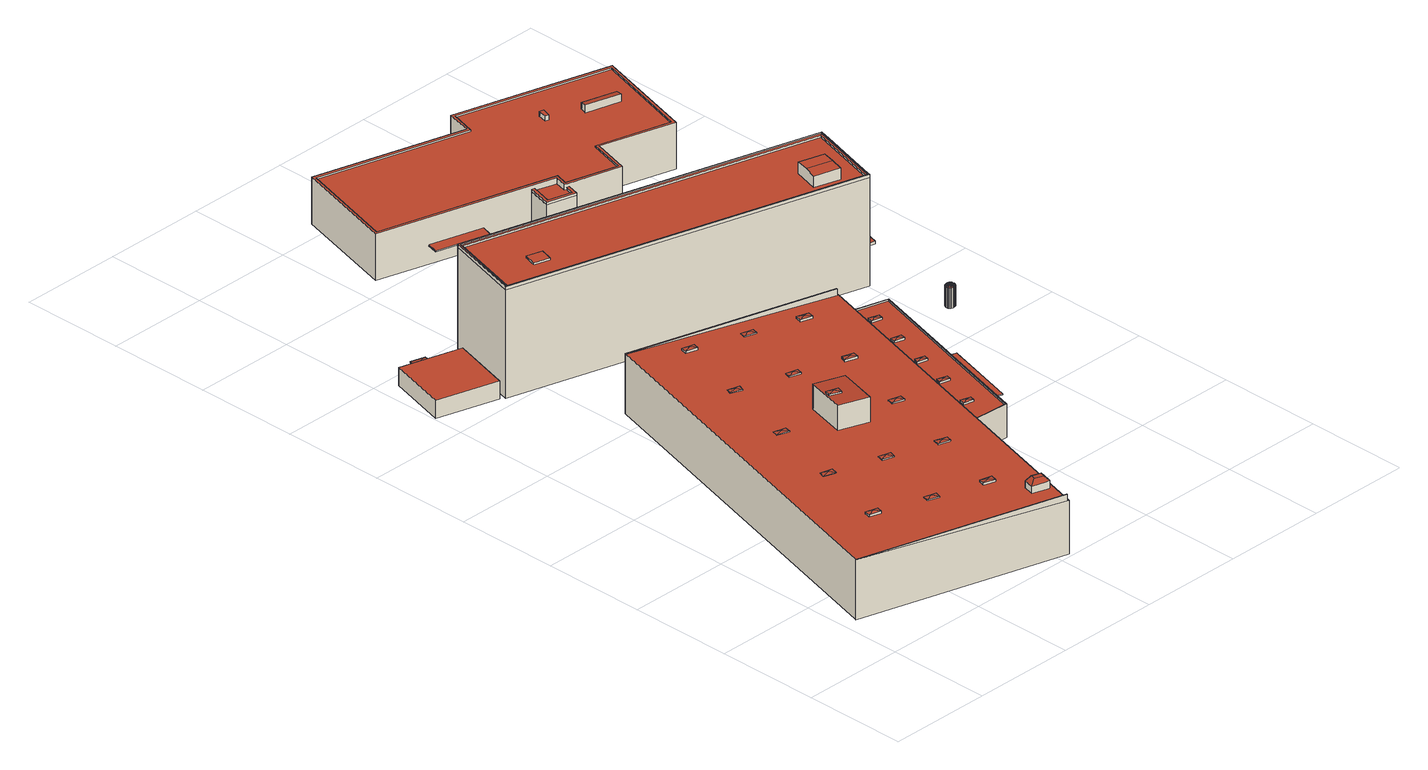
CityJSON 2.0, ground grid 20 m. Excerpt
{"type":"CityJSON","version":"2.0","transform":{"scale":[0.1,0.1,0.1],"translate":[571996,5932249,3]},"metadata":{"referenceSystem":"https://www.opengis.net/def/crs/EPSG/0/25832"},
"CityObjects":{
"building1":{"type":"Building","attributes":{"Grundfläche 2D":"149.709692","Grundhöhe NN":"3.204"},"children":["building1-1"],"geometry":[{"type":"Solid","lod":"3","boundaries":[[[[0,1,2,3]],[[1,0,4,5]],[[2,1,5,6]],[[2,6,7,3]],[[0,3,7,4]],[[5,4,7,6]]]],"semantics":{"surfaces":[{"type":"RoofSurface"},{"type":"WallSurface"},{"type":"GroundSurface"}],"values":[[0,1,1,1,1,2]]}}]},
"building1-1":{"type":"BuildingInstallation","parents":["building1"],"geometry":[{"type":"MultiSurface","lod":"3","boundaries":[[[8,9,10]],[[8,10,11]],[[12,13,10,9]],[[13,14,11,10]],[[14,15,8,11]],[[15,12,9,8]],[[15,14,13,12]]],"semantics":{"surfaces":[{"type":"RoofSurface"},{"type":"WallSurface"},{"type":"OuterCeilingSurface"}],"values":[0,0,1,1,1,1,2]}}]},
"building2":{"type":"Building","attributes":{"Grundfläche 2D":"3478.049487","Grundhöhe NN":"3.188"},"children":["building2-1","building2-2","building2-3","building2-4","building2-5","building2-6","building2-7","building2-8","building2-9","building2-10","building2-11","building2-12","building2-13","building2-14","building2-15","building2-16","building2-17","building2-18","building2-19","building2-20","building2-21","building2-22","building2-23","building2-24"],"geometry":[{"type":"MultiSurface","lod":"3","boundaries":[[[16,17,18,19]],[[20,21,22,23,24,25,26,27,28,29],[30,31,32,33]],[[34,35,36,37],[38,39,40,41]],[[42,43,44,45],[46,47,48,49]],[[17,16,48,47]],[[47,46,18,17]],[[46,49,19,18]],[[16,19,49,48]],[[34,37,33,32]],[[34,32,31,35]],[[36,35,31,30]],[[30,33,37,36]],[[45,44,50,51]],[[45,51,52,42]],[[43,42,52,53]],[[54,55,27,26,25,24,23,22,56,57]],[[29,28,27,55,58]],[[43,20,29,58,50,44]],[[21,20,43,53,56,22]],[[51,50,58,55,54,57,56,53,52]]],"semantics":{"surfaces":[{"type":"RoofSurface"},{"type":"WallSurface"},{"type":"GroundSurface"}],"values":[0,0,0,0,1,1,1,1,1,1,1,1,1,1,1,1,1,1,1,2]}}]},
"building2-1":{"type":"BuildingInstallation","parents":["building2"],"geometry":[{"type":"MultiSurface","lod":"3","boundaries":[[[59,60,61]],[[61,60,62]],[[63,60,59]],[[62,60,63]],[[64,65,59,61]],[[66,63,59,65]],[[66,67,62,63]],[[64,61,62,67]]],"semantics":{"surfaces":[{"type":"RoofSurface"},{"type":"WallSurface"}],"values":[0,0,0,0,1,1,1,1]}}]},
"building2-2":{"type":"BuildingInstallation","parents":["building2"],"geometry":[{"type":"MultiSurface","lod":"3","boundaries":[[[68,69,70]],[[70,69,71]],[[72,69,68]],[[71,69,72]],[[73,74,68,70]],[[75,72,68,74]],[[75,76,71,72]],[[73,70,71,76]]],"semantics":{"surfaces":[{"type":"RoofSurface"},{"type":"WallSurface"}],"values":[0,0,0,0,1,1,1,1]}}]},
"building2-3":{"type":"BuildingInstallation","parents":["building2"],"geometry":[{"type":"MultiSurface","lod":"3","boundaries":[[[77,78,79]],[[79,78,80]],[[81,78,77]],[[80,78,81]],[[82,83,77,79]],[[83,84,81,77]],[[84,85,80,81]],[[85,82,79,80]]],"semantics":{"surfaces":[{"type":"RoofSurface"},{"type":"WallSurface"}],"values":[0,0,0,0,1,1,1,1]}}]},
"building2-4":{"type":"BuildingInstallation","parents":["building2"],"geometry":[{"type":"MultiSurface","lod":"3","boundaries":[[[86,87,88]],[[88,87,89]],[[90,87,86]],[[89,87,90]],[[91,92,86,88]],[[92,93,90,86]],[[93,94,89,90]],[[94,91,88,89]]],"semantics":{"surfaces":[{"type":"RoofSurface"},{"type":"WallSurface"}],"values":[0,0,0,0,1,1,1,1]}}]},
"building2-5":{"type":"BuildingInstallation","parents":["building2"],"geometry":[{"type":"MultiSurface","lod":"3","boundaries":[[[95,96,97]],[[97,96,98]],[[99,96,95]],[[98,96,99]],[[100,101,95,97]],[[101,102,99,95]],[[102,103,98,99]],[[103,100,97,98]]],"semantics":{"surfaces":[{"type":"RoofSurface"},{"type":"WallSurface"}],"values":[0,0,0,0,1,1,1,1]}}]},
"building2-6":{"type":"BuildingInstallation","parents":["building2"],"geometry":[{"type":"MultiSurface","lod":"3","boundaries":[[[104,105,106]],[[106,105,107]],[[108,105,104]],[[107,105,108]],[[109,104,106,110]],[[108,104,109,111]],[[112,107,108,111]],[[106,107,112,110]]],"semantics":{"surfaces":[{"type":"RoofSurface"},{"type":"WallSurface"}],"values":[0,0,0,0,1,1,1,1]}}]},
"building2-7":{"type":"BuildingInstallation","parents":["building2"],"geometry":[{"type":"MultiSurface","lod":"3","boundaries":[[[113,114,115]],[[115,114,116]],[[117,114,113]],[[116,114,117]],[[118,119,113,115]],[[119,120,117,113]],[[120,121,116,117]],[[121,118,115,116]]],"semantics":{"surfaces":[{"type":"RoofSurface"},{"type":"WallSurface"}],"values":[0,0,0,0,1,1,1,1]}}]},
"building2-8":{"type":"BuildingInstallation","parents":["building2"],"geometry":[{"type":"MultiSurface","lod":"3","boundaries":[[[122,123,124]],[[124,123,125]],[[126,123,122]],[[125,123,126]],[[127,128,122,124]],[[128,129,126,122]],[[129,130,125,126]],[[124,125,130,127]]],"semantics":{"surfaces":[{"type":"RoofSurface"},{"type":"WallSurface"}],"values":[0,0,0,0,1,1,1,1]}}]},
"building2-9":{"type":"BuildingInstallation","parents":["building2"],"geometry":[{"type":"MultiSurface","lod":"3","boundaries":[[[131,26,27,132]],[[132,27,28]],[[28,133,131,132]],[[133,26,131]]],"semantics":{"surfaces":[{"type":"RoofSurface"},{"type":"WallSurface"}],"values":[0,1,1,1]}}]},
"building2-10":{"type":"BuildingInstallation","parents":["building2"],"geometry":[{"type":"MultiSurface","lod":"3","boundaries":[[[134,135,136]],[[136,135,137]],[[138,135,134]],[[137,135,138]],[[139,140,134,136]],[[140,141,138,134]],[[141,142,137,138]],[[142,139,136,137]]],"semantics":{"surfaces":[{"type":"RoofSurface"},{"type":"WallSurface"}],"values":[0,0,0,0,1,1,1,1]}}]},
"building2-11":{"type":"BuildingInstallation","parents":["building2"],"geometry":[{"type":"MultiSurface","lod":"3","boundaries":[[[143,144,145]],[[145,144,146]],[[147,144,143]],[[146,144,147]],[[148,143,145,149]],[[147,143,148,150]],[[151,146,147,150]],[[145,146,151,149]]],"semantics":{"surfaces":[{"type":"RoofSurface"},{"type":"WallSurface"}],"values":[0,0,0,0,1,1,1,1]}}]},
"building2-12":{"type":"BuildingInstallation","parents":["building2"],"geometry":[{"type":"MultiSurface","lod":"3","boundaries":[[[152,153,154]],[[154,153,155]],[[156,153,152]],[[155,153,156]],[[157,158,152,154]],[[156,152,158,159]],[[160,155,156,159]],[[160,157,154,155]]],"semantics":{"surfaces":[{"type":"RoofSurface"},{"type":"WallSurface"}],"values":[0,0,0,0,1,1,1,1]}}]},
"building2-13":{"type":"BuildingInstallation","parents":["building2"],"geometry":[{"type":"MultiSurface","lod":"3","boundaries":[[[161,162,163]],[[163,162,164]],[[165,162,161]],[[164,162,165]],[[166,167,161,163]],[[165,161,167,168]],[[168,169,164,165]],[[169,166,163,164]]],"semantics":{"surfaces":[{"type":"RoofSurface"},{"type":"WallSurface"}],"values":[0,0,0,0,1,1,1,1]}}]},
"building2-14":{"type":"BuildingInstallation","parents":["building2"],"geometry":[{"type":"MultiSurface","lod":"3","boundaries":[[[170,171,172]],[[172,171,173]],[[174,171,170]],[[173,171,174]],[[175,176,170,172]],[[176,177,174,170]],[[177,178,173,174]],[[178,175,172,173]]],"semantics":{"surfaces":[{"type":"RoofSurface"},{"type":"WallSurface"}],"values":[0,0,0,0,1,1,1,1]}}]},
"building2-15":{"type":"BuildingInstallation","parents":["building2"],"geometry":[{"type":"MultiSurface","lod":"3","boundaries":[[[179,180,181]],[[181,180,182]],[[183,180,179]],[[182,180,183]],[[184,185,179,181]],[[185,186,183,179]],[[186,187,182,183]],[[187,184,181,182]]],"semantics":{"surfaces":[{"type":"RoofSurface"},{"type":"WallSurface"}],"values":[0,0,0,0,1,1,1,1]}}]},
"building2-16":{"type":"BuildingInstallation","parents":["building2"],"geometry":[{"type":"MultiSurface","lod":"3","boundaries":[[[188,189,190]],[[190,189,191]],[[192,189,188]],[[191,189,192]],[[188,190,41,40]],[[192,188,40,39]],[[191,192,39,38]],[[190,191,38,41]]],"semantics":{"surfaces":[{"type":"RoofSurface"},{"type":"WallSurface"}],"values":[0,0,0,0,1,1,1,1]}}]},
"building2-17":{"type":"BuildingInstallation","parents":["building2"],"geometry":[{"type":"MultiSurface","lod":"3","boundaries":[[[193,194,195,196]],[[197,193,196,198,199]],[[200,201,202,195,194]],[[201,199,198,202]],[[202,198,196,195]],[[194,193,203,204]],[[194,204,205,201,200]],[[199,201,205,206]],[[199,206,203,193,197]]],"semantics":{"surfaces":[{"type":"RoofSurface"},{"type":"WallSurface"}],"values":[0,0,0,0,0,1,1,1,1]}}]},
"building2-18":{"type":"BuildingInstallation","parents":["building2"],"geometry":[{"type":"MultiSurface","lod":"3","boundaries":[[[207,208,209]],[[209,208,210]],[[211,208,207]],[[210,208,211]],[[212,213,207,209]],[[213,214,211,207]],[[214,215,210,211]],[[215,212,209,210]]],"semantics":{"surfaces":[{"type":"RoofSurface"},{"type":"WallSurface"}],"values":[0,0,0,0,1,1,1,1]}}]},
"building2-19":{"type":"BuildingInstallation","parents":["building2"],"geometry":[{"type":"MultiSurface","lod":"3","boundaries":[[[216,217,218]],[[218,217,219]],[[220,217,216]],[[219,217,220]],[[221,222,216,218]],[[222,223,220,216]],[[223,224,219,220]],[[224,221,218,219]]],"semantics":{"surfaces":[{"type":"RoofSurface"},{"type":"WallSurface"}],"values":[0,0,0,0,1,1,1,1]}}]},
"building2-20":{"type":"BuildingInstallation","parents":["building2"],"geometry":[{"type":"MultiSurface","lod":"3","boundaries":[[[225,226,22,23]],[[227,225,23]],[[227,21,226,225]],[[22,226,21]]],"semantics":{"surfaces":[{"type":"RoofSurface"},{"type":"WallSurface"}],"values":[0,1,1,1]}}]},
"building2-21":{"type":"BuildingInstallation","parents":["building2"],"geometry":[{"type":"MultiSurface","lod":"3","boundaries":[[[228,229,230]],[[230,229,231]],[[232,229,228]],[[231,229,232]],[[233,234,228,230]],[[235,232,228,234]],[[235,236,231,232]],[[233,230,231,236]]],"semantics":{"surfaces":[{"type":"RoofSurface"},{"type":"WallSurface"}],"values":[0,0,0,0,1,1,1,1]}}]},
"building2-22":{"type":"BuildingInstallation","parents":["building2"],"geometry":[{"type":"MultiSurface","lod":"3","boundaries":[[[237,238,239]],[[239,238,240]],[[241,238,237]],[[240,238,241]],[[242,243,237,239]],[[244,241,237,243]],[[244,245,240,241]],[[242,239,240,245]]],"semantics":{"surfaces":[{"type":"RoofSurface"},{"type":"WallSurface"}],"values":[0,0,0,0,1,1,1,1]}}]},
"building2-23":{"type":"BuildingInstallation","parents":["building2"],"geometry":[{"type":"MultiSurface","lod":"3","boundaries":[[[246,247,248]],[[248,247,249]],[[250,247,246]],[[249,247,250]],[[251,252,246,248]],[[253,250,246,252]],[[253,254,249,250]],[[251,248,249,254]]],"semantics":{"surfaces":[{"type":"RoofSurface"},{"type":"WallSurface"}],"values":[0,0,0,0,1,1,1,1]}}]},
"building2-24":{"type":"BuildingInstallation","parents":["building2"],"geometry":[{"type":"MultiSurface","lod":"3","boundaries":[[[255,256,257,258]],[[259,260,258,257]],[[260,261,255,258]],[[261,262,256,255]],[[262,259,257,256]],[[262,261,260,259]]],"semantics":{"surfaces":[{"type":"RoofSurface"},{"type":"WallSurface"},{"type":"OuterCeilingSurface"}],"values":[0,1,1,1,1,2]}}]},
"building3":{"type":"Building","attributes":{"Grundfläche 2D":"1095.500213","Grundhöhe NN":"3.188"},"children":["building3-1","building3-2","building3-3","building3-4"],"geometry":[{"type":"MultiSurface","lod":"3","boundaries":[[[263,264,265,266,267,268,269,270,271,272,273,274]],[[275,276,277,278,279,280,281,282,283,284,285]],[[286,287,288,289]],[[290,286,289,291]],[[292,293,294,295,296,297],[298,299,300,301]],[[274,273,292,297]],[[297,296,263,274]],[[264,263,296,295]],[[272,271,279,278]],[[279,271,270,269,268,281,280]],[[268,267,266,265,283,282,281]],[[294,302,285,284]],[[285,302,303,276,275]],[[303,293,277,276]],[[288,301,300,291,289]],[[300,299,290,291]],[[290,299,298,287,286]],[[298,301,288,287]],[[293,303,304,305]],[[293,305,306,294]],[[302,294,306,307]],[[303,302,307,304]],[[307,306,305,304]]],"semantics":{"surfaces":[{"type":"RoofSurface"},{"type":"WallSurface"},{"type":"GroundSurface"}],"values":[0,0,0,0,0,1,1,1,1,1,1,1,1,1,1,1,1,1,1,1,1,1,2]}}]},
"building3-1":{"type":"BuildingInstallation","parents":["building3"],"geometry":[{"type":"MultiSurface","lod":"3","boundaries":[[[265,264,308,273,272,309]],[[264,295,292,273,308]]],"semantics":{"surfaces":[{"type":"RoofSurface"},{"type":"WallSurface"}],"values":[0,1]}}]},
"building3-2":{"type":"BuildingInstallation","parents":["building3"],"geometry":[{"type":"MultiSurface","lod":"3","boundaries":[[[310,311,312,313]],[[313,312,314,315]],[[310,313,315,316]],[[311,310,316,317]],[[312,311,317,314]]],"semantics":{"surfaces":[{"type":"RoofSurface"},{"type":"WallSurface"}],"values":[0,1,1,1,1]}}]},
"building3-3":{"type":"BuildingInstallation","parents":["building3"],"geometry":[{"type":"MultiSurface","lod":"3","boundaries":[[[283,318,319,278,277,320,321,322,284]],[[318,283,265,309,272,278,319]],[[321,320,277,293,294,284,322]]],"semantics":{"surfaces":[{"type":"RoofSurface"},{"type":"WallSurface"}],"values":[0,1,1]}}]},
"building3-4":{"type":"BuildingInstallation","parents":["building3"],"geometry":[{"type":"MultiSurface","lod":"3","boundaries":[[[323,324,325,326]],[[327,328,326,325]],[[329,330,324,323]],[[328,329,323,326]],[[330,327,325,324]],[[330,329,328,327]]],"semantics":{"surfaces":[{"type":"RoofSurface"},{"type":"WallSurface"},{"type":"OuterCeilingSurface"}],"values":[0,1,1,1,1,2]}}]},
"building4":{"type":"Building","attributes":{"Grundfläche 2D":"1405.740492","Grundhöhe NN":"3.061"},"children":["building4-1","building4-2","building4-3","building4-4"],"geometry":[{"type":"Solid","lod":"3","boundaries":[[[[331,332,333,334,335,336,337,338,339,340]],[[341,342,343,344,345,346,347,348,349,350,351]],[[352,353,354,355,356,357,358,359,360,361,362,363],[364,365,366,367,368,369,370,371,372,373]],[[370,369,334,333]],[[369,368,335,334]],[[368,367,336,335]],[[367,366,337,336]],[[366,365,338,337]],[[339,338,365,364]],[[340,339,364,373]],[[373,372,331,340]],[[372,371,332,331]],[[333,332,371,370]],[[374,375,345,344,343,354,353]],[[354,343,342,355]],[[350,376,377,358,357,356,355,342,341,351]],[[359,358,377,378]],[[360,359,378,379]],[[361,360,379,380]],[[362,361,380,381]],[[363,362,381,382]],[[352,363,382,383]],[[353,352,383,374]],[[346,345,375,384]],[[385,386,349,348,347,346,384,387]],[[350,349,386,376]],[[383,382,381,380,379,378,377,376,386,385,387,384,375,374]]]],"semantics":{"surfaces":[{"type":"RoofSurface"},{"type":"WallSurface"},{"type":"GroundSurface"}],"values":[[0,0,0,1,1,1,1,1,1,1,1,1,1,1,1,1,1,1,1,1,1,1,1,1,1,1,2]]}}]},
"building4-1":{"type":"BuildingInstallation","parents":["building4"],"geometry":[{"type":"MultiSurface","lod":"3","boundaries":[[[388,389,390,391,392,393,394,395,396,397,398]],[[392,391,341,399]],[[393,392,399,400]],[[394,393,400,344]],[[344,345,395,394]],[[345,346,396,395]],[[346,347,348,349,388,398,397,396]],[[349,350,389,388]],[[350,351,341,391,390,389]]],"semantics":{"surfaces":[{"type":"RoofSurface"},{"type":"WallSurface"}],"values":[0,1,1,1,1,1,1,1,1]}}]},
"building4-2":{"type":"BuildingInstallation","parents":["building4"],"geometry":[{"type":"MultiSurface","lod":"3","boundaries":[[[401,402,403,404]],[[405,404,403,406]],[[407,401,404,405]],[[408,402,401,407]],[[406,403,402,408]]],"semantics":{"surfaces":[{"type":"RoofSurface"},{"type":"WallSurface"}],"values":[0,1,1,1,1]}}]},
"building4-3":{"type":"BuildingInstallation","parents":["building4"],"geometry":[{"type":"MultiSurface","lod":"3","boundaries":[[[409,410,411,412]],[[413,412,411,414]],[[415,409,412,413]],[[416,410,409,415]],[[414,411,410,416]]],"semantics":{"surfaces":[{"type":"RoofSurface"},{"type":"WallSurface"}],"values":[0,1,1,1,1]}}]},
"building4-4":{"type":"BuildingInstallation","parents":["building4"],"geometry":[{"type":"MultiSurface","lod":"3","boundaries":[[[417,418,419,420]],[[421,422,420,419]],[[422,423,417,420]],[[423,424,418,417]],[[424,421,419,418]],[[424,423,422,421]]],"semantics":{"surfaces":[{"type":"RoofSurface"},{"type":"WallSurface"},{"type":"OuterCeilingSurface"}],"values":[0,1,1,1,1,2]}}]},
"building5":{"type":"Building","attributes":{"Grundfläche 2D":"2.381019","Grundhöhe NN":"3.388"},"geometry":[{"type":"Solid","lod":"3","boundaries":[[[[425,426,427,428]],[[426,429,430,427]],[[431,425,428,432]],[[433,431,432,434]],[[435,433,434,436]],[[437,435,436,438]],[[439,437,438,440]],[[441,439,440,442]],[[443,441,442,444]],[[445,443,444,446]],[[447,445,446,448]],[[449,447,448,450]],[[451,449,450,452]],[[453,451,452,454]],[[455,453,454,456]],[[457,455,456,458]],[[459,457,458,460]],[[461,459,460,462]],[[463,461,462,464]],[[465,463,464,466]],[[467,465,466,468]],[[469,467,468,470]],[[471,469,470,472]],[[429,471,472,430]],[[473,474,475]],[[476,473,475,477]],[[474,478,479,475]],[[478,480,479]],[[480,481,482,479]],[[481,483,484,482]],[[483,485,484]],[[485,486,484]],[[486,487,488,484]],[[487,489,488]],[[489,490,488]],[[490,491,492,488]],[[491,493,492]],[[493,494,495,492]],[[494,496,495]],[[496,497,495]],[[498,499,477,475,479,482,484,488,492,495,500]],[[497,501,500,495]],[[501,502,500]],[[502,498,500]],[[502,503,498]],[[503,504,499,498]],[[504,505,477,499]],[[505,506,477]],[[506,476,477]],[[426,425,474,473]],[[429,426,473,476]],[[425,431,478,474]],[[431,433,480,478]],[[433,435,481,480]],[[435,437,483,481]],[[437,439,485,483]],[[439,441,486,485]],[[441,443,487,486]],[[443,445,489,487]],[[445,447,490,489]],[[447,449,491,490]],[[449,451,493,491]],[[451,453,494,493]],[[453,455,496,494]],[[455,457,497,496]],[[457,459,501,497]],[[459,461,502,501]],[[461,463,502]],[[463,465,503,502]],[[465,467,504,503]],[[467,469,505,504]],[[469,471,506,505]],[[471,429,476,506]],[[507,508,428,427]],[[509,510,430,472]],[[510,507,427,430]],[[508,511,432,428]],[[511,512,434,432]],[[512,513,436,434]],[[513,514,438,436]],[[514,515,440,438]],[[515,516,442,440]],[[516,517,444,442]],[[517,518,446,444]],[[518,519,448,446]],[[519,520,450,448]],[[520,521,452,450]],[[521,522,454,452]],[[522,523,456,454]],[[523,524,458,456]],[[524,525,460,458]],[[525,526,462,460]],[[526,527,464,462]],[[527,528,466,464]],[[528,529,468,466]],[[529,530,470,468]],[[530,509,472,470]],[[525,524,523,522,521,520,519,518,517,516,515,514,513,512,511,508,507,510,509,530,529,528,527,526]]]],"semantics":{"surfaces":[{"type":"RoofSurface"},{"type":"WallSurface"},{"type":"GroundSurface"}],"values":[[0,0,0,0,0,0,0,0,0,0,0,0,0,0,0,0,0,0,0,0,0,0,0,0,0,0,0,0,0,0,0,0,0,0,0,0,0,0,0,0,0,0,0,0,0,0,0,0,0,0,0,0,0,0,0,0,0,0,0,0,0,0,0,0,0,0,0,0,0,0,0,0,0,1,1,1,1,1,1,1,1,1,1,1,1,1,1,1,1,1,1,1,1,1,1,1,1,2]]}}]}
},
"vertices":[
[3,1058,37],[121,1025,37],[154,1142,37],[36,1175,37],[3,1058,2],[121,1025,2],[154,1142,2],[36,1175,2],
[67,1167,31],[95,1159,31],[99,1175,29],[72,1183,29],[95,1159,27],[99,1175,27],[72,1183,27],[67,1167,27],
[519,342,64],[615,337,64],[718,705,64],[627,730,64],[626,732,106],[623,733,106],[232,843,119],[231,840,119],[231,839,119],[29,118,119],[29,117,119],[28,116,119],[420,6,106],[423,5,106],[329,504,113],[389,487,111],[368,410,111],[308,427,113],[368,410,159],[389,487,159],[329,504,162],[308,427,162],[343,451,161],[320,458,162],[323,469,162],[346,462,161],[720,706,67],[626,732,67],[517,341,67],[617,335,67],[718,705,67],[615,337,67],[519,342,67],[627,730,67],[517,341,2],[617,335,2],[720,706,2],[626,732,2],[29,118,2],[28,116,2],[232,843,2],[231,839,2],[423,5,2],
[632,616,68],[641,609,70],[652,611,68],[649,601,68],[630,607,68],[652,611,64],[632,616,64],[630,607,64],[649,601,64],
[571,398,68],[580,390,70],[590,392,68],[588,383,68],[569,388,68],[590,392,64],[571,398,64],[569,388,64],[588,383,64],
[269,644,117],[279,635,119],[292,637,117],[288,626,117],[265,633,117],[292,637,115],[269,644,116],[265,633,116],[288,626,115],
[187,351,117],[197,342,119],[210,345,117],[207,333,117],[183,340,117],[210,345,115],[187,351,116],[183,340,116],[207,333,115],
[295,321,114],[305,312,117],[318,314,114],[315,303,114],[292,309,114],[318,314,112],[295,321,112],[292,309,112],[315,303,112],
[520,726,113],[530,717,115],[543,719,113],[540,708,113],[517,714,113],[520,726,109],[543,719,108],[517,714,109],[540,708,108],
[439,436,111],[449,427,114],[462,430,111],[459,418,111],[436,425,111],[462,430,108],[439,436,109],[436,425,109],[459,418,108],
[417,755,114],[427,746,117],[440,748,114],[437,737,114],[414,744,114],[440,748,112],[417,755,112],[414,744,112],[437,737,112],
[420,8,119],[420,6,119],[420,8,106],
[481,584,113],[491,575,115],[504,578,113],[501,566,113],[477,573,113],[504,578,108],[481,584,109],[477,573,109],[501,566,108],
[255,178,114],[265,169,117],[279,172,114],[275,160,114],[252,167,114],[255,178,112],[279,172,112],[252,167,112],[275,160,112],
[147,208,120],[157,199,123],[170,202,120],[167,191,120],[144,197,120],[170,202,115],[147,208,116],[144,197,116],[167,191,115],
[227,497,117],[237,488,119],[250,490,117],[247,479,117],[224,486,117],[250,490,115],[227,497,116],[224,486,116],[247,479,115],
[359,149,113],[369,140,115],[382,143,113],[379,132,113],[356,138,113],[382,143,108],[359,149,109],[356,138,109],[379,132,108],
[377,613,114],[387,604,117],[400,607,114],[397,596,114],[374,602,114],[400,607,112],[377,613,112],[374,602,112],[397,596,112],
[323,469,165],[333,460,167],[346,462,164],[343,451,164],[320,458,165],
[429,55,121],[435,75,121],[426,72,130],[423,62,130],[422,57,121],[404,67,131],[395,64,121],[427,77,121],[400,84,121],[407,77,131],[429,55,106],[435,75,106],[400,84,107],[395,64,107],
[308,786,120],[318,777,123],[331,779,120],[328,768,120],[305,774,120],[331,779,115],[308,786,116],[305,774,116],[328,768,115],
[399,292,111],[409,283,113],[422,285,111],[419,274,111],[396,280,111],[422,285,108],[399,292,109],[396,280,109],[419,274,108],
[623,731,119],[623,733,119],[623,731,106],
[652,687,68],[660,679,70],[671,681,68],[669,672,68],[650,677,68],[671,681,64],[652,687,64],[650,677,64],[669,672,64],
[592,472,68],[600,464,70],[611,466,68],[609,457,68],[589,462,68],[611,466,64],[592,472,64],[589,462,64],[609,457,64],
[612,542,68],[620,535,70],[631,537,68],[628,528,68],[609,533,68],[631,537,64],[612,542,64],[609,533,64],[628,528,64],
[647,373,57],[687,518,57],[669,523,57],[628,378,57],[669,523,55],[628,378,55],[647,373,55],[687,518,55],
[176,1163,217],[839,977,217],[844,980,217],[840,981,217],[177,1166,217],[174,1167,217],[173,1164,217],[133,1024,217],[132,1020,217],[803,833,217],[800,837,217],[137,1023,217],[132,1024,219],[130,1019,219],[804,830,219],[803,833,219],[132,1020,219],[133,1024,219],[174,1167,219],[840,981,219],[844,980,219],[846,981,219],[172,1170,219],[773,886,236],[780,911,235],[731,925,235],[724,900,236],[766,861,235],[717,875,235],[800,837,213],[804,830,213],[846,981,213],[839,977,213],[176,1163,213],[137,1023,213],[780,911,213],[766,861,213],[717,875,213],[731,925,213],[172,1170,213],[130,1019,213],[130,1019,2],[804,830,2],[846,981,2],[172,1170,2],
[812,881,217],[804,836,217],
[256,1056,217],[226,1065,217],[219,1041,217],[249,1032,217],[219,1041,213],[249,1032,213],[256,1056,213],[226,1065,213],
[816,880,219],[804,836,219],[805,836,219],[817,879,219],[840,959,219],
[856,868,50],[878,948,50],[840,959,47],[817,879,46],[840,959,44],[817,879,44],[856,868,44],[878,948,44],
[595,1547,89],[308,1627,89],[255,1437,89],[591,1343,89],[584,1319,89],[682,1292,89],[702,1364,89],[844,1325,89],[898,1515,89],[609,1596,89],[582,1315,81],[578,1316,81],[584,1339,81],[543,1351,81],[537,1352,81],[524,1304,81],[525,1304,81],[530,1303,81],[580,1289,81],[587,1313,81],[583,1314,81],[305,1634,92],[249,1433,92],[584,1339,92],[578,1316,92],[582,1315,92],[583,1314,92],[686,1286,92],[706,1358,92],[848,1318,92],[904,1519,92],[605,1603,92],[592,1554,92],[898,1515,92],[844,1325,92],[702,1364,92],[682,1292,92],[584,1319,92],[591,1343,92],[255,1437,92],[308,1627,92],[595,1547,92],[609,1596,92],[249,1433,1],[537,1352,1],[587,1313,1],[686,1286,1],[706,1358,1],[848,1318,1],[904,1519,1],[605,1603,1],[592,1554,1],[305,1634,1],[524,1304,1],[530,1303,1],[580,1289,1],[525,1304,1],
[580,1289,86],[587,1313,86],[583,1314,86],[582,1315,86],[577,1296,86],[531,1309,86],[543,1351,86],[537,1352,86],[524,1304,86],[525,1304,86],[530,1303,86],[577,1296,81],[531,1309,81],
[773,1464,102],[769,1451,104],[836,1433,104],[839,1446,102],[839,1446,89],[836,1433,89],[773,1464,89],[769,1451,89],
[716,1496,99],[708,1498,99],[704,1481,99],[711,1479,99],[711,1479,89],[704,1481,89],[716,1496,89],[708,1498,89],
[340,1383,40],[441,1354,40],[448,1377,40],[347,1406,40],[448,1377,38],[347,1406,38],[340,1383,38],[441,1354,38],
[851,694,46],[853,694,46],[854,696,44],[852,697,44],[854,693,46],[855,694,44],[850,695,46],[850,697,44],[848,695,46],[848,697,44],[846,694,46],[845,696,44],[845,693,46],[843,695,44],[844,692,46],[842,693,44],[843,690,46],[841,691,44],[843,689,46],[840,689,44],[843,687,46],[840,687,44],[843,686,46],[841,685,44],[844,684,46],[842,683,44],[846,683,46],[844,681,44],[847,682,46],[847,680,44],[849,682,46],[849,680,44],[851,682,46],[851,680,44],[852,683,46],[853,681,44],[853,684,46],[855,682,44],[854,685,46],[856,683,44],[855,686,46],[857,685,44],[855,688,46],[858,688,44],[855,690,46],[858,690,44],[855,691,46],[857,693,44],[851,692,47],[850,692,47],[850,690,47],[852,691,47],[850,689,47],[849,692,47],[849,690,47],[848,692,47],[847,692,47],[848,690,47],[847,691,47],[848,689,47],[846,690,47],[846,689,47],[845,689,47],[848,688,47],[845,688,47],[846,687,47],[846,686,47],[848,687,47],[847,685,47],[848,685,47],[849,687,47],[849,685,47],[850,685,47],[850,688,47],[851,688,47],[850,687,47],[851,685,47],[852,686,47],[853,687,47],[853,688,47],[853,689,47],[852,690,47],[854,696,4],[852,697,4],[857,693,4],[855,694,4],[850,697,4],[848,697,4],[845,696,4],[843,695,4],[842,693,4],[841,691,4],[840,689,4],[840,687,4],[841,685,4],[842,683,4],[844,681,4],[847,680,4],[849,680,4],[851,680,4],[853,681,4],[855,682,4],[856,683,4],[857,685,4],[858,688,4],[858,690,4]
]}
